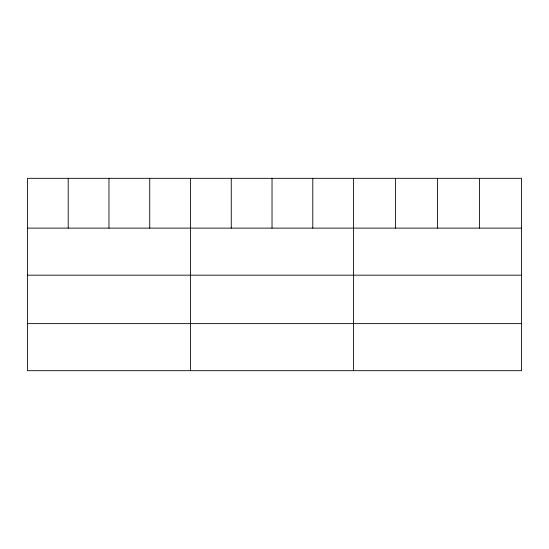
<?xml version="1.0" encoding="UTF-8"?>
<svg xmlns="http://www.w3.org/2000/svg" width="549" height="549" viewBox="0 0 549 549"><rect width="100%" height="100%" fill="white"/><g stroke="black" fill="none" stroke-linecap="round" stroke-linejoin="round"><path stroke-width="0.82" d="M521.55 228.116L521.55 370.678L27.45 370.678L27.45 178.322L521.55 178.322L521.55 228.116L27.45 228.116M27.45 275.166L521.55 275.166M27.45 323.629L521.55 323.629M479.551 178.322L479.551 228.116M437.553 178.322L437.553 228.116M395.555 178.322L395.555 228.116M353.556 178.322L353.556 370.678M312.793 178.322L312.793 228.116M272.029 178.322L272.029 228.116M231.266 178.322L231.266 228.116M190.503 178.322L190.503 370.678M149.74 178.322L149.74 228.116M108.977 178.322L108.977 228.116M68.213 178.322L68.213 228.116"/></g></svg>
